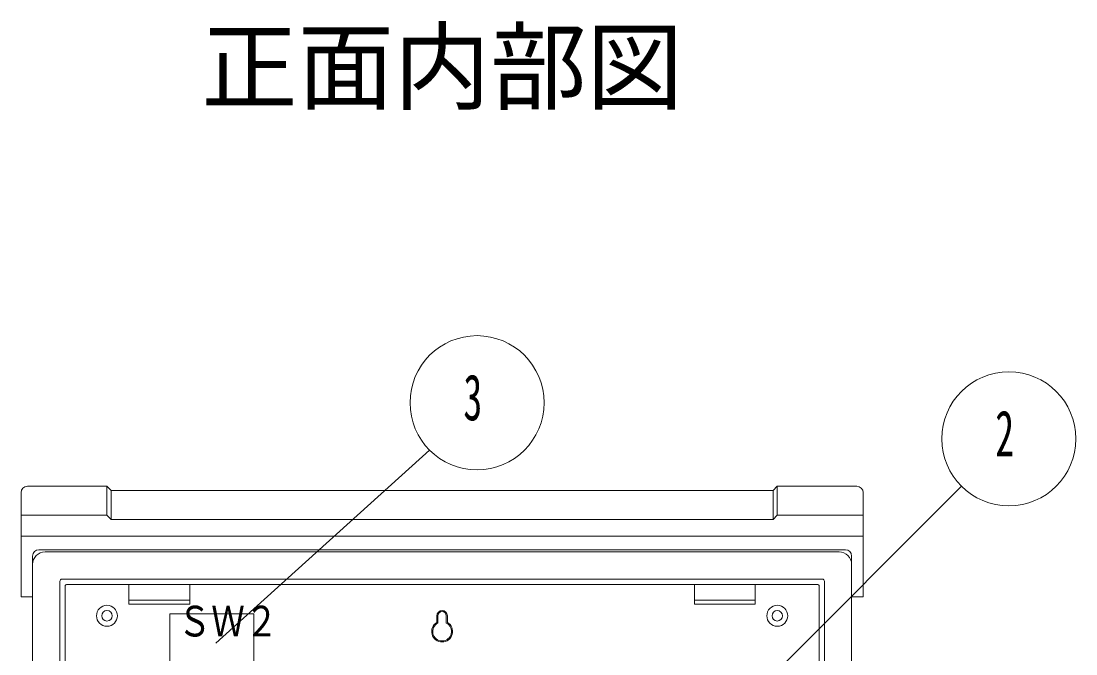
# Model space of a CAD drawing. Units: millimetres, scale not verified. Extents: x -2284 to 2131, y 270 to 4100.
# Drawn here: x -1351 to -848, y 3798 to 4100 of the extents above; entities that cross this region are included whole.
import ezdxf
from ezdxf.enums import TextEntityAlignment as Align

# ---------------------------------------------------------------- set-up
doc = ezdxf.new("R2010")
doc.units = ezdxf.units.MM
doc.header["$LTSCALE"] = 2
for name, color, linetype, lineweight in [('0-0_外形線', 4, 'Continuous', 18), ('0-2_電気部品', 7, 'Continuous', 18), ('0-E_寸法線', 7, 'Continuous', 18), ('0-F_文字', 7, 'Continuous', 18)]:
    doc.layers.add(name, color=color, linetype=linetype, lineweight=lineweight)
doc.styles.add('ＭＳ ゴシック', font='')
doc.styles.get('ＭＳ ゴシック').set_extended_font_data('MS Gothic')

# ---------------------------------------------------------------- blocks, each defined once
blk = doc.blocks.new('INAI_FSD1')
at = {"layer": '0-0_外形線', "color": 7, "style": 'ＭＳ ゴシック'}
blk.add_text('正面内部図', height=0.6745, dxfattribs=at).set_placement((-2.3, 0), align=Align.BOTTOM_LEFT)
blk = doc.blocks.new('BLK5')
at = {"layer": '0-0_外形線', "color": 3}
for q in [(33.033, 33.033), (2.0506, 3.6062), (3.6062, 2.0506)]:
    blk.add_line((0, 0), q, dxfattribs=at)
blk.add_circle((37.5586, 37.5586), 6.4, dxfattribs=at)

msp = doc.modelspace()

# ---------------------------------------------------------------- linework, layer by layer
at = {"layer": '0-0_外形線'}
for p, q in [((-1348.181, 3877.942), (-1310.181, 3877.942)), ((-1310.181, 3877.942), (-1308.181, 3875.942)), ((-1310.181, 3864.158), (-1310.181, 3877.942)), ((-992.181, 3875.942), (-990.181, 3877.942)), ((-990.181, 3864.158), (-990.181, 3877.942)), ((-990.181, 3877.942), (-952.181, 3877.942)), ((-1351.181, 3825.158), (-1351.181, 3874.942)), ((-1308.181, 3862.158), (-1308.181, 3875.942)), ((-1308.181, 3875.942), (-1150.181, 3875.942)), ((-1150.181, 3875.942), (-992.181, 3875.942)), ((-992.181, 3862.158), (-992.181, 3875.942)), ((-949.181, 3825.158), (-949.181, 3874.942)), ((-1351.181, 3864.158), (-1310.181, 3864.158)), ((-1310.181, 3864.158), (-1308.181, 3862.158)), ((-992.181, 3862.158), (-990.181, 3864.158)), ((-990.181, 3864.158), (-949.181, 3864.158)), ((-1308.181, 3862.158), (-1150.181, 3862.158)), ((-1150.181, 3862.158), (-992.181, 3862.158)), ((-1351.181, 3854.158), (-1150.181, 3854.158)), ((-1345.181, 3854.158), (-1150.181, 3854.158)), ((-1150.181, 3854.158), (-949.181, 3854.158)), ((-1342.681, 3847.659), (-957.681, 3847.659)), ((-1345.681, 3840.659), (-1345.681, 3844.659)), ((-1339.681, 3846.659), (-1150.181, 3846.659)), ((-1150.181, 3846.659), (-960.681, 3846.659)), ((-954.681, 3844.659), (-954.681, 3840.659)), ((-1345.681, 3601.158), (-1345.681, 3840.659)), ((-954.681, 3601.158), (-954.681, 3840.659)), ((-1332.681, 3601.158), (-1332.681, 3832.659)), ((-1331.681, 3833.659), (-1150.181, 3833.659)), ((-1150.181, 3833.659), (-968.681, 3833.659)), ((-967.681, 3601.158), (-967.681, 3832.659)), ((-1330.194, 3767.408), (-1330.194, 3830.171)), ((-1329.194, 3831.171), (-1150.181, 3831.171)), ((-1299.681, 3831.171), (-1270.681, 3831.171)), ((-1299.681, 3821.65), (-1299.681, 3831.171)), ((-1270.681, 3821.65), (-1270.681, 3831.171)), ((-1150.181, 3831.171), (-971.168, 3831.171)), ((-1029.681, 3831.171), (-1000.681, 3831.171)), ((-1029.681, 3821.65), (-1029.681, 3831.171)), ((-1000.681, 3821.65), (-1000.681, 3831.171)), ((-970.168, 3767.408), (-970.168, 3830.171)), ((-1351.181, 3825.158), (-1345.681, 3825.158)), ((-1299.681, 3823.671), (-1270.681, 3823.671)), ((-1029.681, 3823.671), (-1000.681, 3823.671)), ((-954.681, 3825.158), (-949.181, 3825.158)), ((-1299.681, 3821.65), (-1270.681, 3821.65)), ((-1150.781, 3818.066), (-1150.781, 3818.585)), ((-1149.581, 3818.066), (-1149.581, 3818.585)), ((-1029.681, 3821.65), (-1000.681, 3821.65)), ((-1152.681, 3812.988), (-1152.681, 3816.158)), ((-1152.181, 3812.689), (-1152.181, 3816.158)), ((-1148.181, 3812.689), (-1148.181, 3816.158)), ((-1147.681, 3812.988), (-1147.681, 3816.158)), ((-1150.781, 3803.694), (-1150.781, 3804.198)), ((-1149.581, 3803.694), (-1149.581, 3804.198))]:
    msp.add_line(p, q, dxfattribs=at)
for centre, radius in [((-1310.181, 3816.158), 5), ((-1310.181, 3816.158), 2.5), ((-990.181, 3816.158), 5), ((-990.181, 3816.158), 2.5)]:
    msp.add_circle(centre, radius, dxfattribs=at)
for centre, radius, start, end in [((-1348.181, 3874.942), 3, 90, 180), ((-952.181, 3874.942), 3, 0, 90), ((-1342.681, 3844.659), 3, 90, 180), ((-957.681, 3844.659), 3, 0, 90), ((-1339.681, 3840.659), 6, 90, 180), ((-960.681, 3840.659), 6, 0, 90), ((-1331.681, 3832.659), 1, 90, 180), ((-968.681, 3832.659), 1, 0, 90), ((-1329.194, 3830.171), 1, 90, 180), ((-971.168, 3830.171), 1, 0, 90), ((-1150.181, 3816.158), 2.5, 0, 180), ((-1150.181, 3816.158), 2, 0, 180), ((-1150.181, 3808.658), 5, 120, 60), ((-1150.181, 3808.658), 4.5, 116.388, 63.612)]:
    msp.add_arc(centre, radius, start, end, dxfattribs=at)
at = {"layer": '0-2_電気部品'}
msp.add_lwpolyline([(-1280.148, 3757.059), (-1240.148, 3757.059), (-1240.148, 3817.059), (-1280.148, 3817.059)], close=True, dxfattribs=at)
at = {"layer": '0-E_寸法線', "color": 3}
msp.add_line((-1258.264, 3803.075), (-1156.142, 3895.197), dxfattribs=at)
msp.add_circle((-1133.514, 3917.825), 32, dxfattribs=at)

# ---------------------------------------------------------------- block references
at = {"layer": '0-0_外形線', "xscale": 50, "yscale": 50}
msp.add_blockref('INAI_FSD1', (-1150.181, 4051.158), dxfattribs=at)
at = {"layer": '0-E_寸法線', "xscale": 5, "yscale": 5}
msp.add_blockref('BLK5', (-1067.415, 3712.807), dxfattribs=at)

# ---------------------------------------------------------------- texts
at = {"layer": '0-2_電気部品', "style": 'ＭＳ ゴシック', "width": 0.8}
msp.add_text('ＳＷ２', height=14.66, dxfattribs=at).set_placement((-1276.395, 3801.887), align=Align.BOTTOM_LEFT)
at = {"layer": '0-E_寸法線', "style": 'ＭＳ ゴシック', "width": 0.6}
msp.add_text('3', height=21.99, dxfattribs=at).set_placement((-1140.014, 3902.825), align=Align.BOTTOM_LEFT)
at = {"layer": '0-F_文字', "style": 'ＭＳ ゴシック', "width": 0.6}
msp.add_text('2', height=21.99, dxfattribs=at).set_placement((-886.122, 3885.599), align=Align.BOTTOM_LEFT)

doc.saveas('drawing.dxf')
